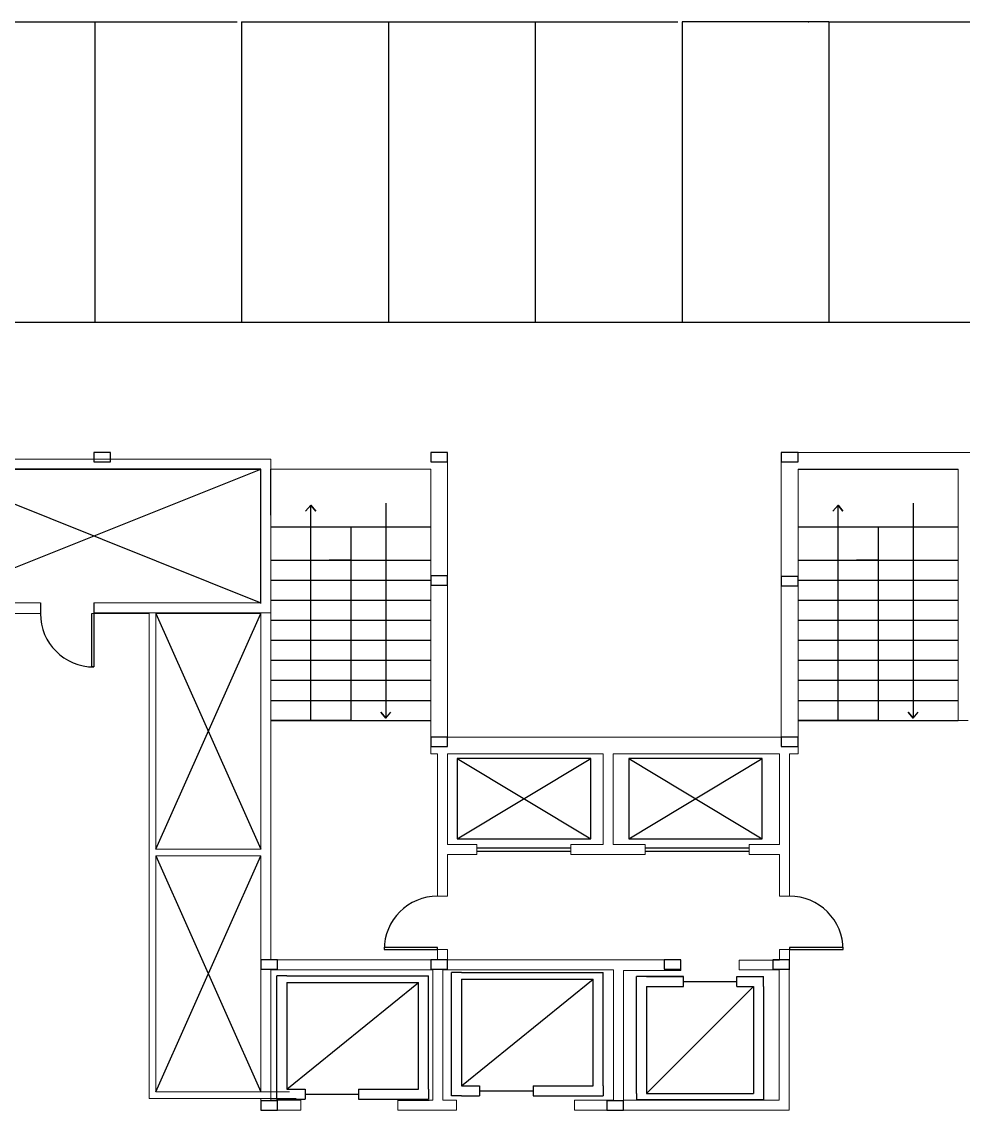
# Model space of a CAD drawing. Header units: millimetres. Extents: x 2667 to 2848, y -1 to 1765.
# Drawn here: x 2731.17 to 2745.27, y 1734.7 to 1751.01 of the extents above; entities that cross this region are included whole.
import ezdxf

# ---------------------------------------------------------------- set-up
doc = ezdxf.new("R2010")
doc.units = ezdxf.units.MM
doc.linetypes.add('DIVIDEX2', pattern=[2.5, 1, -0.5, 0, -0.5, 0, -0.5])
doc.layers.add('COTAS', color=1, linetype='DIVIDEX2')
doc.layers.add('VAGAS', color=3, linetype='Continuous')
doc.layers.add('MURATURA_sezioni', color=5, linetype='Continuous', lineweight=18)

msp = doc.modelspace()

# ---------------------------------------------------------------- linework, layer by layer
for p, q in [((2732.499, 1744.557), (2732.249, 1744.557)), ((2732.249, 1744.557), (2732.249, 1744.417)), ((2732.499, 1744.557), (2732.249, 1744.557)), ((2732.249, 1744.557), (2732.249, 1744.417)), ((2732.499, 1744.417), (2732.499, 1744.557)), ((2732.499, 1744.417), (2732.499, 1744.557)), ((2737.548, 1744.557), (2737.298, 1744.557)), ((2737.298, 1744.557), (2737.298, 1744.417)), ((2737.548, 1744.417), (2737.548, 1744.557)), ((2742.799, 1744.557), (2742.549, 1744.557)), ((2742.549, 1744.557), (2742.549, 1744.417)), ((2742.799, 1744.417), (2742.799, 1744.557)), ((2732.249, 1744.417), (2732.499, 1744.417)), ((2732.249, 1744.417), (2732.499, 1744.417)), ((2737.298, 1744.417), (2737.548, 1744.417)), ((2742.549, 1744.417), (2742.799, 1744.417)), ((2729.749, 1744.307), (2734.749, 1744.307)), ((2729.749, 1742.307), (2734.749, 1744.307)), ((2729.749, 1744.307), (2734.749, 1742.307)), ((2734.749, 1744.307), (2729.849, 1744.307)), ((2734.749, 1742.294), (2734.749, 1744.307)), ((2734.899, 1743.619), (2734.899, 1744.307)), ((2742.799, 1744.307), (2745.199, 1744.307)), ((2742.799, 1744.307), (2745.199, 1744.307)), ((2744.399, 1744.307), (2745.199, 1744.307)), ((2734.899, 1743.444), (2737.299, 1743.444)), ((2736.099, 1743.444), (2736.099, 1742.944)), ((2742.799, 1743.444), (2745.199, 1743.444)), ((2743.999, 1743.444), (2743.999, 1742.944)), ((2734.899, 1742.944), (2737.299, 1742.944)), ((2736.099, 1742.944), (2735.777, 1742.944)), ((2736.099, 1742.944), (2736.099, 1741.744)), ((2736.099, 1742.944), (2736.099, 1740.544)), ((2742.799, 1742.944), (2745.199, 1742.944)), ((2743.999, 1742.944), (2743.677, 1742.944)), ((2743.999, 1742.944), (2743.999, 1741.744)), ((2743.999, 1742.944), (2743.999, 1740.544)), ((2734.899, 1742.644), (2737.299, 1742.644)), ((2737.549, 1742.709), (2737.299, 1742.709)), ((2737.299, 1742.709), (2737.299, 1742.569)), ((2737.549, 1742.569), (2737.549, 1742.709)), ((2742.799, 1742.697), (2742.549, 1742.697)), ((2742.549, 1742.697), (2742.549, 1742.557)), ((2742.799, 1742.557), (2742.799, 1742.697)), ((2742.799, 1742.644), (2745.199, 1742.644)), ((2737.299, 1742.569), (2737.549, 1742.569)), ((2742.549, 1742.557), (2742.799, 1742.557)), ((2731.449, 1742.307), (2731.449, 1742.144)), ((2732.249, 1742.307), (2732.249, 1742.144)), ((2734.899, 1742.344), (2737.299, 1742.344)), ((2742.799, 1742.344), (2745.199, 1742.344)), ((2732.219, 1741.344), (2732.219, 1742.144)), ((2732.249, 1742.144), (2732.249, 1741.344)), ((2733.18, 1738.613), (2734.749, 1742.144)), ((2733.18, 1742.144), (2734.749, 1738.613)), ((2734.899, 1742.044), (2737.299, 1742.044)), ((2742.799, 1742.044), (2745.199, 1742.044)), ((2734.899, 1741.744), (2737.299, 1741.744)), ((2742.799, 1741.744), (2745.199, 1741.744)), ((2734.899, 1741.444), (2737.299, 1741.444)), ((2742.799, 1741.444), (2745.199, 1741.444)), ((2732.249, 1741.344), (2732.219, 1741.344)), ((2734.899, 1741.144), (2737.299, 1741.144)), ((2742.799, 1741.144), (2745.199, 1741.144)), ((2734.899, 1740.844), (2737.299, 1740.844)), ((2742.799, 1740.844), (2745.199, 1740.844)), ((2736.099, 1740.544), (2734.899, 1740.544)), ((2734.899, 1740.544), (2737.299, 1740.544)), ((2743.999, 1740.544), (2742.799, 1740.544)), ((2742.799, 1740.544), (2745.199, 1740.544)), ((2737.549, 1740.294), (2737.299, 1740.294)), ((2737.299, 1740.294), (2737.299, 1740.154)), ((2737.299, 1740.154), (2737.549, 1740.154)), ((2737.549, 1740.154), (2737.549, 1740.294)), ((2742.799, 1740.294), (2742.549, 1740.294)), ((2742.549, 1740.294), (2742.549, 1740.154)), ((2742.549, 1740.154), (2742.799, 1740.154)), ((2742.799, 1740.154), (2742.799, 1740.294)), ((2737.694, 1738.772), (2739.694, 1739.972)), ((2737.694, 1739.972), (2739.694, 1738.772)), ((2740.262, 1738.772), (2742.262, 1739.972)), ((2740.262, 1739.972), (2742.262, 1738.772)), ((2733.18, 1738.513), (2734.749, 1734.981)), ((2733.18, 1734.981), (2734.749, 1738.513)), ((2737.989, 1738.636), (2739.394, 1738.636)), ((2737.989, 1738.586), (2739.394, 1738.586)), ((2740.508, 1738.636), (2742.069, 1738.636)), ((2740.508, 1738.586), (2742.069, 1738.586)), ((2742.674, 1737.111), (2743.016, 1737.111)), ((2734.999, 1736.957), (2734.749, 1736.957)), ((2734.749, 1736.957), (2734.749, 1736.817)), ((2734.999, 1736.817), (2734.999, 1736.957)), ((2737.549, 1736.957), (2737.299, 1736.957)), ((2737.299, 1736.957), (2737.299, 1736.817)), ((2737.549, 1736.817), (2737.549, 1736.957)), ((2741.043, 1736.957), (2740.793, 1736.957)), ((2740.793, 1736.957), (2740.793, 1736.817)), ((2741.043, 1736.817), (2741.043, 1736.957)), ((2742.674, 1736.957), (2742.424, 1736.957)), ((2742.424, 1736.957), (2742.424, 1736.817)), ((2742.674, 1736.817), (2742.674, 1736.957)), ((2734.749, 1736.817), (2734.999, 1736.817)), ((2735.143, 1736.72), (2734.993, 1736.72)), ((2734.993, 1736.62), (2734.993, 1736.72)), ((2735.143, 1736.72), (2737.115, 1736.72)), ((2737.115, 1736.72), (2737.265, 1736.72)), ((2737.265, 1736.62), (2737.265, 1736.72)), ((2737.299, 1736.817), (2737.549, 1736.817)), ((2737.759, 1736.77), (2737.609, 1736.77)), ((2737.609, 1736.67), (2737.609, 1736.77)), ((2737.759, 1736.77), (2739.731, 1736.77)), ((2739.731, 1736.77), (2739.881, 1736.77)), ((2739.881, 1736.67), (2739.881, 1736.77)), ((2740.793, 1736.817), (2741.043, 1736.817)), ((2742.424, 1736.817), (2742.674, 1736.817)), ((2734.993, 1734.87), (2734.993, 1736.62)), ((2735.143, 1736.62), (2735.143, 1735.02)), ((2735.143, 1735.02), (2737.115, 1736.62)), ((2735.143, 1736.62), (2737.115, 1736.62)), ((2737.115, 1735.02), (2737.115, 1736.62)), ((2737.265, 1735.02), (2737.265, 1736.62)), ((2737.609, 1734.92), (2737.609, 1736.67)), ((2737.759, 1736.67), (2737.759, 1735.07)), ((2737.759, 1735.07), (2739.731, 1736.67)), ((2737.759, 1736.67), (2739.731, 1736.67)), ((2739.731, 1735.07), (2739.731, 1736.67)), ((2739.881, 1735.07), (2739.881, 1736.67)), ((2741.083, 1736.707), (2740.38, 1736.707)), ((2740.38, 1734.957), (2740.38, 1736.707)), ((2740.53, 1736.707), (2740.38, 1736.707)), ((2740.53, 1736.707), (2741.083, 1736.707)), ((2740.53, 1736.557), (2741.083, 1736.557)), ((2740.53, 1736.557), (2741.083, 1736.557)), ((2740.53, 1734.957), (2742.13, 1736.557)), ((2740.53, 1736.557), (2740.53, 1734.957)), ((2741.083, 1736.557), (2741.083, 1736.707)), ((2741.083, 1736.632), (2741.883, 1736.632)), ((2741.883, 1736.707), (2742.13, 1736.707)), ((2741.883, 1736.557), (2741.883, 1736.707)), ((2741.883, 1736.557), (2742.13, 1736.557)), ((2741.883, 1736.557), (2741.883, 1736.557)), ((2742.13, 1736.707), (2742.28, 1736.707)), ((2742.13, 1736.557), (2742.13, 1734.957)), ((2742.28, 1736.557), (2742.28, 1736.707)), ((2742.28, 1736.557), (2742.28, 1734.957)), ((2735.143, 1735.02), (2735.414, 1735.02)), ((2735.414, 1735.02), (2735.414, 1734.87)), ((2735.414, 1734.945), (2736.214, 1734.945)), ((2736.214, 1735.02), (2736.743, 1735.02)), ((2736.214, 1735.02), (2736.214, 1734.87)), ((2736.743, 1735.02), (2737.115, 1735.02)), ((2737.265, 1735.02), (2737.265, 1734.87)), ((2737.759, 1735.07), (2738.029, 1735.07)), ((2738.029, 1735.07), (2738.029, 1734.92)), ((2738.029, 1734.995), (2738.829, 1734.995)), ((2738.829, 1735.07), (2739.359, 1735.07)), ((2738.829, 1735.07), (2738.829, 1734.92)), ((2739.359, 1735.07), (2739.731, 1735.07)), ((2739.881, 1735.07), (2739.881, 1734.92)), ((2740.38, 1734.957), (2740.38, 1734.865)), ((2740.53, 1734.957), (2742.13, 1734.957)), ((2742.28, 1734.957), (2742.28, 1734.865)), ((2734.999, 1734.845), (2734.749, 1734.845)), ((2734.749, 1734.845), (2734.749, 1734.705)), ((2735.143, 1734.87), (2734.993, 1734.87)), ((2734.999, 1734.705), (2734.999, 1734.845)), ((2735.143, 1734.87), (2735.414, 1734.87)), ((2736.214, 1734.87), (2736.743, 1734.87)), ((2736.743, 1734.87), (2736.893, 1734.87)), ((2736.802, 1734.855), (2737.121, 1734.855)), ((2736.893, 1734.87), (2737.265, 1734.87)), ((2737.121, 1734.855), (2737.271, 1734.855)), ((2737.759, 1734.92), (2737.609, 1734.92)), ((2737.759, 1734.92), (2738.029, 1734.92)), ((2738.829, 1734.92), (2739.359, 1734.92)), ((2739.359, 1734.92), (2739.509, 1734.92)), ((2739.509, 1734.92), (2739.881, 1734.92)), ((2740.185, 1734.845), (2739.935, 1734.845)), ((2739.935, 1734.845), (2739.935, 1734.705)), ((2740.185, 1734.705), (2740.185, 1734.845)), ((2740.38, 1734.865), (2742.137, 1734.865)), ((2742.137, 1734.865), (2742.28, 1734.865)), ((2734.749, 1734.705), (2734.999, 1734.705)), ((2739.935, 1734.705), (2740.185, 1734.705))]:
    msp.add_line(p, q)
for points in [[(2735.499, 1740.544), (2735.499, 1743.765), (2735.573, 1743.676), (2735.499, 1743.765), (2735.422, 1743.676)], [(2736.624, 1743.796), (2736.624, 1740.575), (2736.551, 1740.665), (2736.624, 1740.575), (2736.701, 1740.665)], [(2743.399, 1740.544), (2743.399, 1743.765), (2743.473, 1743.676), (2743.399, 1743.765), (2743.322, 1743.676)], [(2744.524, 1743.796), (2744.524, 1740.575), (2744.451, 1740.665), (2744.524, 1740.575), (2744.601, 1740.665)], [(2737.399, 1737.111), (2737.399, 1737.141), (2736.599, 1737.141), (2736.599, 1737.111), (2737.399, 1737.111)], [(2742.674, 1737.141), (2742.674, 1737.111), (2743.474, 1737.111), (2743.474, 1737.141), (2742.674, 1737.141)]]:
    msp.add_lwpolyline(points)
for points in [[(2737.694, 1739.972), (2737.694, 1738.772), (2739.694, 1738.772), (2739.694, 1739.972)], [(2740.262, 1739.972), (2740.262, 1738.772), (2742.262, 1738.772), (2742.262, 1739.972)]]:
    msp.add_lwpolyline(points, close=True)
for centre, start, end in [((2732.249, 1742.144), 180, 270), ((2737.399, 1737.111), 90, 180), ((2742.674, 1737.111), 359.9864, 90), ((2742.674, 1737.13), 359.9864, 360)]:
    msp.add_arc(centre, 0.8, start, end)
at = {"layer": 'COTAS'}
msp.add_line((2729.599, 1746.508), (2741.063, 1746.508), dxfattribs=at)
at = {"layer": 'DEFPOINTS', "color": 0, "linetype": 'ByBlock'}
msp.add_point((2734.157, 1751.008), dxfattribs=at)
at = {"layer": 'MURATURA_sezioni'}
for p, q in [((2737.548, 1744.557), (2737.549, 1744.557)), ((2737.549, 1744.307), (2737.549, 1744.557)), ((2742.549, 1744.557), (2748.948, 1744.557)), ((2742.549, 1744.307), (2742.549, 1744.557)), ((2732.499, 1744.417), (2732.249, 1744.417)), ((2732.499, 1744.417), (2732.249, 1744.417)), ((2737.548, 1744.417), (2737.298, 1744.417)), ((2742.799, 1744.417), (2742.549, 1744.417)), ((2734.899, 1744.307), (2737.299, 1744.307)), ((2734.899, 1744.307), (2737.299, 1744.307)), ((2737.299, 1744.294), (2737.299, 1744.307)), ((2737.299, 1740.294), (2737.299, 1744.294)), ((2737.549, 1740.294), (2737.549, 1744.307)), ((2742.549, 1744.307), (2742.549, 1740.294)), ((2742.799, 1744.307), (2742.799, 1740.294)), ((2742.799, 1744.307), (2745.199, 1744.307)), ((2745.199, 1740.544), (2745.199, 1744.307)), ((2734.899, 1743.619), (2734.899, 1741.119)), ((2737.549, 1742.569), (2737.299, 1742.569)), ((2737.349, 1742.569), (2737.349, 1742.557)), ((2742.799, 1742.557), (2742.549, 1742.557)), ((2732.649, 1742.144), (2732.549, 1742.144)), ((2734.749, 1738.613), (2734.749, 1742.144)), ((2734.899, 1741.119), (2734.899, 1736.957)), ((2745.349, 1740.544), (2745.199, 1740.544)), ((2737.299, 1740.294), (2737.299, 1740.044)), ((2737.549, 1740.154), (2737.299, 1740.154)), ((2742.549, 1740.294), (2737.549, 1740.294)), ((2742.799, 1740.154), (2742.549, 1740.154)), ((2742.799, 1740.294), (2742.799, 1740.044)), ((2737.399, 1740.044), (2737.299, 1740.044)), ((2737.399, 1739.894), (2737.399, 1740.044)), ((2739.88, 1740.044), (2737.549, 1740.044)), ((2737.549, 1739.894), (2737.549, 1740.044)), ((2737.549, 1740.044), (2737.549, 1739.894)), ((2739.88, 1740.044), (2739.88, 1738.685)), ((2742.524, 1740.044), (2740.03, 1740.044)), ((2740.03, 1740.044), (2740.03, 1738.685)), ((2742.524, 1740.044), (2742.424, 1740.044)), ((2742.524, 1739.894), (2742.524, 1740.044)), ((2742.674, 1740.044), (2742.799, 1740.044)), ((2742.674, 1739.894), (2742.674, 1740.044)), ((2742.674, 1740.044), (2742.674, 1739.894)), ((2737.399, 1739.894), (2737.399, 1739.094)), ((2737.549, 1739.894), (2737.549, 1739.094)), ((2742.524, 1739.894), (2742.524, 1739.094)), ((2742.674, 1739.094), (2742.674, 1739.894)), ((2737.399, 1737.911), (2737.399, 1739.094)), ((2737.549, 1738.685), (2737.549, 1739.094)), ((2737.549, 1739.094), (2737.549, 1738.685)), ((2742.524, 1738.685), (2742.524, 1739.094)), ((2742.674, 1737.911), (2742.674, 1739.094)), ((2742.674, 1739.094), (2742.674, 1737.911)), ((2737.989, 1738.685), (2737.549, 1738.685)), ((2737.549, 1738.685), (2737.989, 1738.685)), ((2737.989, 1738.535), (2737.989, 1738.685)), ((2739.88, 1738.685), (2739.394, 1738.685)), ((2739.394, 1738.685), (2739.88, 1738.685)), ((2739.394, 1738.535), (2739.394, 1738.685)), ((2740.03, 1738.685), (2740.508, 1738.685)), ((2740.508, 1738.535), (2740.508, 1738.685)), ((2742.069, 1738.685), (2742.524, 1738.685)), ((2742.069, 1738.535), (2742.069, 1738.685)), ((2733.18, 1738.613), (2734.749, 1738.613)), ((2733.18, 1738.513), (2734.749, 1738.513)), ((2734.749, 1737.807), (2734.749, 1738.513)), ((2737.549, 1737.911), (2737.549, 1738.535)), ((2737.549, 1738.535), (2737.549, 1737.911)), ((2737.549, 1738.535), (2737.989, 1738.535)), ((2739.394, 1738.535), (2740.508, 1738.535)), ((2742.069, 1738.535), (2742.524, 1738.535)), ((2742.524, 1737.911), (2742.524, 1738.535)), ((2737.399, 1737.911), (2737.549, 1737.911)), ((2742.674, 1737.911), (2742.524, 1737.911)), ((2734.749, 1737.807), (2734.749, 1736.807)), ((2737.399, 1737.141), (2737.399, 1736.957)), ((2737.399, 1737.111), (2737.549, 1737.111)), ((2737.549, 1737.111), (2737.549, 1736.957)), ((2742.524, 1737.111), (2742.524, 1736.957)), ((2742.674, 1737.111), (2742.524, 1737.111)), ((2742.674, 1737.141), (2742.674, 1736.957)), ((2734.899, 1736.957), (2737.399, 1736.957)), ((2737.549, 1736.957), (2739.373, 1736.957)), ((2739.373, 1736.957), (2740.24, 1736.957)), ((2740.24, 1736.957), (2741.043, 1736.957)), ((2741.043, 1736.8), (2741.043, 1736.957)), ((2741.915, 1736.951), (2742.524, 1736.951)), ((2741.915, 1736.951), (2741.915, 1736.807)), ((2742.524, 1736.957), (2742.524, 1736.951)), ((2742.674, 1736.957), (2742.674, 1736.807)), ((2734.999, 1736.817), (2734.749, 1736.817)), ((2734.749, 1736.705), (2734.749, 1736.807)), ((2734.899, 1736.807), (2737.327, 1736.807)), ((2734.901, 1736.705), (2734.899, 1736.807)), ((2735.051, 1736.807), (2734.901, 1736.807)), ((2736.501, 1736.807), (2734.901, 1736.807)), ((2735.001, 1736.807), (2734.999, 1736.807)), ((2737.549, 1736.817), (2737.299, 1736.817)), ((2737.327, 1736.705), (2737.327, 1736.807)), ((2737.477, 1736.807), (2739.343, 1736.807)), ((2737.477, 1736.705), (2737.477, 1736.807)), ((2739.343, 1736.807), (2739.731, 1736.807)), ((2739.731, 1736.807), (2739.881, 1736.807)), ((2739.881, 1736.807), (2740.035, 1736.807)), ((2740.035, 1736.8), (2740.035, 1736.807)), ((2740.035, 1736.698), (2740.035, 1736.8)), ((2740.24, 1736.8), (2740.185, 1736.8)), ((2740.185, 1736.698), (2740.185, 1736.8)), ((2741.043, 1736.817), (2740.793, 1736.817)), ((2741.915, 1736.807), (2742.386, 1736.807)), ((2742.364, 1736.807), (2742.518, 1736.807)), ((2742.674, 1736.817), (2742.424, 1736.817)), ((2742.518, 1736.711), (2742.518, 1736.807)), ((2742.668, 1736.807), (2742.674, 1736.807)), ((2742.668, 1736.705), (2742.668, 1736.807)), ((2734.749, 1736.705), (2734.749, 1734.981)), ((2734.901, 1736.705), (2734.901, 1734.855)), ((2737.327, 1734.855), (2737.327, 1736.705)), ((2737.477, 1734.855), (2737.477, 1736.705)), ((2740.035, 1734.855), (2740.035, 1736.698)), ((2740.185, 1734.855), (2740.185, 1736.698)), ((2742.518, 1734.855), (2742.518, 1736.711)), ((2742.668, 1734.855), (2742.668, 1736.705)), ((2734.649, 1734.981), (2734.749, 1734.981)), ((2734.749, 1734.881), (2734.749, 1734.705)), ((2734.901, 1734.855), (2735.348, 1734.855)), ((2735.348, 1734.855), (2735.348, 1734.705)), ((2736.802, 1734.855), (2736.802, 1734.705)), ((2736.802, 1734.855), (2737.327, 1734.855)), ((2737.271, 1734.855), (2737.327, 1734.855)), ((2737.477, 1734.855), (2737.683, 1734.855)), ((2737.477, 1734.855), (2737.683, 1734.855)), ((2737.683, 1734.855), (2737.683, 1734.705)), ((2739.452, 1734.855), (2740.035, 1734.855)), ((2739.452, 1734.855), (2739.452, 1734.705)), ((2739.452, 1734.855), (2740.035, 1734.855)), ((2740.185, 1734.855), (2742.212, 1734.855)), ((2740.185, 1734.855), (2742.518, 1734.855)), ((2742.668, 1734.855), (2742.668, 1734.705)), ((2742.668, 1734.705), (2742.668, 1734.845)), ((2734.749, 1734.705), (2735.348, 1734.705)), ((2734.999, 1734.705), (2734.749, 1734.705)), ((2736.802, 1734.705), (2737.683, 1734.705)), ((2739.452, 1734.705), (2740.918, 1734.705)), ((2740.185, 1734.705), (2739.935, 1734.705)), ((2740.918, 1734.705), (2742.212, 1734.705)), ((2742.518, 1734.705), (2742.212, 1734.705)), ((2742.668, 1734.705), (2742.418, 1734.705)), ((2742.418, 1734.705), (2742.668, 1734.705)), ((2742.518, 1734.705), (2742.668, 1734.705))]:
    msp.add_line(p, q, dxfattribs=at)
for points in [[(2732.249, 1742.157), (2734.899, 1742.157), (2734.899, 1744.457), (2729.599, 1744.457)], [(2732.249, 1742.307), (2734.749, 1742.307), (2734.749, 1744.307), (2729.749, 1744.307), (2729.749, 1742.307), (2731.449, 1742.307)], [(2734.899, 1742.144), (2734.899, 1742.144), (2734.899, 1744.307)], [(2730.249, 1742.144), (2731.449, 1742.144)], [(2732.219, 1742.144), (2732.549, 1742.144)], [(2732.649, 1742.144), (2733.08, 1742.144)], [(2733.08, 1742.144), (2732.649, 1742.144)], [(2733.08, 1742.144), (2733.08, 1734.881), (2735.28, 1734.881)], [(2734.749, 1738.613), (2734.749, 1742.144), (2733.18, 1742.144)], [(2733.18, 1742.144), (2733.18, 1738.613)], [(2733.18, 1742.144), (2734.749, 1742.144)], [(2733.18, 1738.513), (2733.18, 1734.981), (2735.18, 1734.981)], [(2734.749, 1734.981), (2734.749, 1738.513)], [(2740.24, 1736.8), (2741.043, 1736.8)]]:
    msp.add_lwpolyline(points, dxfattribs=at)
at = {"layer": 'VAGAS'}
for p, q in [((2727.632, 1751.008), (2734.166, 1751.008)), ((2727.863, 1751.008), (2734.398, 1751.008)), ((2732.263, 1751.008), (2732.263, 1746.508)), ((2734.463, 1751.008), (2734.463, 1746.508)), ((2734.463, 1751.008), (2734.463, 1746.508)), ((2734.463, 1751.008), (2740.998, 1751.008)), ((2736.663, 1751.008), (2736.663, 1746.508)), ((2738.863, 1751.008), (2738.863, 1746.508)), ((2741.063, 1751.008), (2741.063, 1746.508)), ((2743.263, 1751.008), (2741.063, 1751.008)), ((2741.063, 1751.008), (2741.063, 1746.508)), ((2743.263, 1751.008), (2743.263, 1746.508)), ((2743.263, 1751.008), (2743.263, 1746.508)), ((2743.263, 1751.008), (2749.798, 1751.008)), ((2729.599, 1746.508), (2734.463, 1746.508)), ((2734.463, 1746.508), (2741.063, 1746.508)), ((2741.063, 1746.508), (2743.263, 1746.508)), ((2743.263, 1746.508), (2749.863, 1746.508))]:
    msp.add_line(p, q, dxfattribs=at)
msp.add_point((2742.957, 1751.008), dxfattribs=at)

doc.saveas('drawing.dxf')
